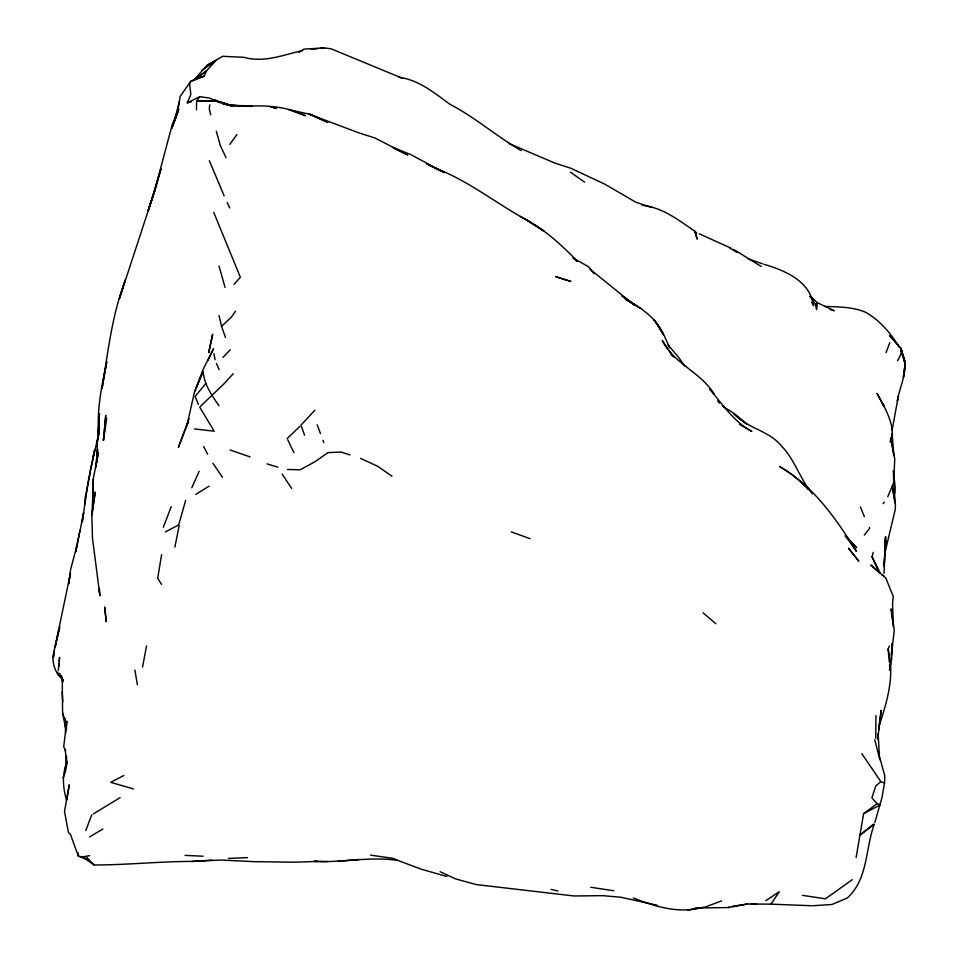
<?xml version="1.0" encoding="UTF-8"?>
<svg xmlns="http://www.w3.org/2000/svg" width="958" height="958" viewBox="0 0 958 958"><rect width="100%" height="100%" fill="white"/><g stroke="black" fill="none" stroke-linecap="round" stroke-linejoin="round"><path stroke-width="1.44" d="M93.058 503.142L93.082 479.695L98.434 452.547L96.674 461.96M93.082 479.695L92.782 507.01L93.237 486.951L91.86 516.111L92.459 538.037L99.907 595.828L99.261 590.056M875.756 738.235L875.947 715.506M884.557 558.442L884.078 566.681L885.587 536.791L884.653 548.419M891.982 437.782L892.066 433.483L893.886 455.661L890.832 438.022L890.114 442.213M97.021 461.804L97.309 442.285L98.351 434.633L97.309 442.285M885.312 548.982L885.587 536.791M84.951 503.872L85.13 497.885L90.411 471.995M892.209 437.974C893.694 421.867 884.402 406.994 877.013 393.343L883.803 406.084L883.3 403.761L883.803 406.084M874.894 822.347L881.935 797.727L884.521 783.105L884.821 775.98L879.42 756.281L878.139 733.672L877.815 739.564M97.081 461.912L97.261 457.756M97.441 453.589L97.62 449.434L95.668 467.348L96.171 464.654M66.365 730.068L66.82 721.146L63.707 746.737L65.647 750.785M99.105 434.812L98.53 430.393L99.392 413.712L97.872 438.213L98.77 426.406L98.698 433.95C96.794 409.557 101.596 385.284 106.961 361.609M884.725 555.7L884.881 552.958L884.054 573.279M891.443 654.278L892.102 643.62L891.635 659.116L889.479 670.241M53.432 657.428L53.995 651.332L58.845 629.921M58.258 670.492L59.6 657.356L59.204 661.271M104.135 434.908L105.751 415.353L103.392 440.381L103.955 436.728M53.468 657.284L53.995 651.332C51.145 661.439 54.69 673.091 62.893 679.665M894.748 493.238L895.119 486.999L893.419 470.713L893.898 479.551L894.724 458.762L890.832 438.022M877.923 737.792L881.168 710.249L878.666 729.685M58.689 666.505L58.953 663.882M219.107 102.302L209.634 98.099L199.767 96.674L196.594 101.153L196.486 109.823M91.92 514.973L95.201 492.125L92.495 510.901M884.677 552.55L886.413 540.851L884.629 551.892M103.392 440.381L106.685 418.395M66.916 799.954L69.204 784.782L64.521 811.462L68.353 832.251L70.461 834.466L78.352 856.129L89.118 860.344M209.814 104.805L209.251 108.446L210.712 114.84M891.371 655.619L894.245 630.184L891.12 608.917L893.431 627.071L892.521 604.27L893.215 596.415L885.827 578.093L870.834 565.028L879.803 573.291M889.515 669.403L890.449 663.607L889.826 667.738L889.551 664.876M161.603 554.646L157.687 578.297L161.591 584.416M856.105 857.578L863.625 813.641L877.109 803.666L880.294 804.888L863.625 813.641M142.562 667.079L146.526 645.943M75.67 551.916L83.633 512.71L82.232 521.99L88.831 477.922L99.201 431.256M174.871 547.066L179.158 525.679M75.67 551.832L79.897 530.78M93.561 454.906L90.208 470.977M892.126 430.094L898.388 395.965L897.359 400.863C899.981 384.876 910.651 367.01 901.107 351.37M105.871 366.962L102.051 388.445C107.955 351.861 112.11 314.667 125.414 279.796L119.295 298.992L155.531 188.331M884.617 554.203L895.287 509.225L895.419 503.812L892.281 486.245L894.137 481.275L893.551 474.318L893.718 485.586M59.851 626.891L55.097 646.89L70.437 573.339L68.677 583.793L70.605 569.543L77.011 545.353M898.353 345.443L889.407 335.551L900.484 347.646L901.694 350.496L900.64 354.903L897.562 360.711M889.814 342.641L886.018 352.628M174.44 121.007L179.218 101.811M878.737 571.95L872.079 556.802L873.217 552.323M66.473 799.93C62.833 787.189 61.731 773.98 67.347 761.466L65.108 772.878L66.318 755.658L66.653 758.604M219.023 405.833C211.862 395.51 204.15 384.469 203.132 371.548L194.642 391.427L186.906 425.52L189.085 418.706M185.648 500.375L178.691 524.936L165.435 531.87M155.938 187.133L161.088 168.584L148.227 210.568L155.567 188.235M154.31 191.935L172.32 124.36L178.463 109.416M879.169 725.661C887.371 700.717 894.928 675.522 888.09 649.177L889.383 645.979M148.227 210.568L153.46 194.546M174.56 121.079L178.667 109.32M178.631 109.392L171.925 128.228L177.733 111.858L180.176 96.375L190.81 81.226L204.114 76.137L206.593 70.748L215.718 60.737L206.341 65.982L194.498 79.466M163.315 527.283L171.207 506.686M195.815 388.625L203.371 368.866L213.49 348.76L208.006 360.364M85.777 830.55L91.848 814.659M188.247 420.909L178.368 447.434L187.972 422.586M63.012 778.016L64.593 774.172M887.755 496.735L892.281 486.245L894.952 502.962L894.137 481.275M194.642 391.427L203.132 371.548M191.804 487.79L199.144 471.288M191.492 101.728L187.277 102.829L190.834 94.459L189.564 83.933L190.81 81.226L204.114 76.137M732.128 906.412L747.408 904.005L770.998 904.148L779.273 891.73L765.885 900.604M236.877 134.575L229.812 144.407M235.512 311.206L231.405 317.062L221.561 326.391L225.513 337.563M883.072 503.657L884.234 502.064M864.284 535.079L869.672 528.349L869.373 527.427M205.79 383.44L195.157 396.528L198.402 404.42M314.835 410.24L300.908 425.208M234.039 284.442L240.35 277.209L213.742 212.377M233.225 373.728L224.088 383.727L199.683 407.09L214.197 431.22L194.414 428.897M222.974 357.382L230.267 349.814M287.113 438.644L299.734 426.478M810.36 296.082L817.354 302.704L816.539 309.709L815.521 304.309L817.354 302.704L834.262 310.763L830.119 309.398M884.521 783.105L880.881 781.62L875.804 785.895L871.888 797.87L877.109 803.666M695.077 908.04L728.499 907.549L729.349 906.855M873.48 824.12L859.901 835.16L874.283 824.263C865.206 848.92 868.295 878.57 847.435 897.909L832.011 904.484L812.683 905.741M194.773 79.706L206.593 70.748L193.109 80.628M696.705 233.022L694.813 231.201L697.161 238.889L694.813 231.201C678.492 220.124 662.445 207.299 642.088 205.323M852.333 879.683L825.425 898.808L802.349 895.323M215.718 60.737L201.743 70.401M299.004 52.462L303.89 49.109L324.271 47.9L331.193 48.822L402.659 78.388M195.767 494.424L209.095 486.125M120.109 797.655L93.477 813.809M89.609 836.933L102.913 829.017M207.096 65.108L222.699 56.294L243.715 57.324M730.116 248.23L736.894 252.349M123.893 775.477L110.685 782.339L133.485 788.913M187.277 102.829L199.767 96.674M707.016 906.34L721.625 900.891M77.873 852.776L78.352 856.129L82.544 856.919L89.669 855.662M302.704 50.523C283.041 54.929 264.36 62.977 243.859 57.348M747.408 904.005L728.499 907.549M633.382 898.029C654.039 906.04 676.959 913.525 699.196 908.064M687.892 910.1L705.95 906.843M311.362 49.421L317.098 48.75M319.972 48.403L324.271 47.9M446.847 876.486L421.233 869.181L393.546 858.859L397.762 860.416C369.944 856.177 342.09 862.942 314.2 861.35L327.432 861.589M358.999 859.506L337.671 861.326M317.481 861.41L294.585 862.212L253.666 861.649L220.807 860.033L192.726 861.422C159.794 861.374 126.959 865.002 94.076 864.966L82.544 856.919M191.792 861.47L212.029 860.128M228.447 858.428L247.451 857.614M216.628 100.626L196.594 101.153L216.412 100.578L231.417 105.919M196.594 101.153L216.412 100.578L212.76 99.62L220.52 102.949M770.998 904.148L811.462 905.729M750.641 904.005L756.64 904.148M287.448 469.468L300.105 469.803L314.583 461.96L327.971 452.619L341.156 452.068L349.898 454.894M232.794 105.775L222.771 103.751L230.459 105.344L251.499 106.41L228.711 105.2L252.026 106.003L247.859 106.146C267.426 105.188 287.58 106.637 305.327 115.714L288.993 109.823L310.883 114.433L327.852 122.456L308.883 114.062L359.106 132.958L375.129 138.036L407.653 154.957L394.361 148.526M824.718 306.392C838.346 306.955 852.548 306.811 865.314 312.14C879.683 320.092 891.239 333.624 899.406 347.598M185.05 855.374L203.084 856.224M370.602 855.159L393.008 858.344M590.739 887.264L613.827 890.784M657.14 905.25L620.928 897.251L602.917 895.658L573.926 895.97L476.198 884.569L455.757 878.941L440.093 871.696M230.459 105.344L232.974 105.823M551.149 889.407L557.951 890.952M398.911 77.299C418.886 79.849 434.333 92.986 450.032 104.35C475.288 117.451 496.687 136.443 521.296 150.645M233.968 105.883L219.945 102.015L231.213 105.907M561.436 278.574L570.86 281.413L555.7 276.587L560.095 278.167M266.971 463.876L277.916 467.181M651.608 207.467L635.884 202.27L604.881 184.211L570.86 168.249L555.017 163.135L508.818 143.437M229.992 449.949L250.122 456.93M747.731 258.612L762.556 263.845M511.285 531.894L530.037 538.671M763.981 264.3C785.033 270.467 810.181 281.053 813.629 305.746L811.701 302.069M392.876 147.376L410.91 154.657L444.344 172.584L428.717 164.92M699.22 233.776L730.583 247.99M360.579 458.379L377.691 466.295L391.954 476.174M426.37 163.77L438.285 169.578L435.148 168.069C468.043 180.547 495.681 203.024 526.313 219.825C545.713 230.363 561.939 245.428 577.267 261.079M881.839 574.716L883.911 575.734M520.326 216.424L529.259 221.478M739.468 424.346L751.814 431.435C733.66 421.652 722.26 404.048 709.627 388.936L713.973 393.738C700.478 372.051 673.522 363.465 662.217 340.413L672.408 355.43M640.782 308.368L625.394 299.267C640.842 307.59 656.446 317.888 663.451 334.773L654.015 319.553L662.816 332.63L669.678 347.634L668.133 345.024L678.707 357.466L684.611 365.944M733.684 249.451L761.263 266.492M722.452 406.12L734.151 413.485L746.605 423.987L733.78 413.676C747.42 428.645 769.322 430.525 781.896 446.44C795.116 460.343 800.134 479.263 812.396 493.849M637.896 306.692L621.934 295.926L628.855 301.016M570.453 172.212L584.631 182.164M631.166 302.716L634.627 305.267L590.128 269.246M703.064 612.809L715.854 623.718M577.051 261.462L572.956 257.87L588.595 266.803L594.104 273.76M86.04 856.739L94.076 864.966M845.243 535.773L856.608 547.748L845.327 535.797L856.524 551.497C836.31 518.925 813.45 486.089 779.572 466.462L791.536 474.258L804.481 485.059L802.145 482.988L808.205 489.574M674.145 357.286L671.115 354.017L672.755 356.448M810.205 296.202L812.947 299.219M717.566 400.887L719.458 403.162M880.881 781.62L861.781 753.599M809.953 296.441L815.521 304.309M212.939 463.289L222.484 477.347M282.155 474.018L291.663 488.412M203.647 446.488L207.67 454.284M872.079 556.802L880.174 572.956M226.028 157.675L220.28 145.448L216.316 131.246M227.214 202.617L229.752 207.886M287.783 439.854L293.902 452.583M59.528 673.294L62.977 680.946M224.136 195.851L209.359 160.728M216.448 363.477L219.119 369.632M902.065 354.388L904.723 360.783L900.484 347.646L905.13 364.184L903.394 377.129L905.13 364.184L901.694 350.496M62.833 679.629L61.24 675.785L62.629 681.521M860.404 506.95L864.356 516.721M322.942 440.381L323.804 442.56M317.218 424.801L320.451 433.603M301.363 426.382L304.56 435.124M225.034 287.376L219.023 265.977M62.893 681.629L62.258 678.587L62.593 713.027L65.731 722.572M62.593 713.027L65.671 728.643M221.561 326.391L219.023 315.541M57.612 672.265L58.462 675.366M874.762 739.756L879.803 759.706M213.885 353.694L215.083 359.729M134.91 670.049L137.353 684.754M98.53 430.393L99.189 434.489M65.036 749.36L66.653 760.484M65.599 722.871L65.168 718.608L65.611 733.193M888.09 649.177L889.287 662.026M62.174 691.664L62.785 701.998M99.44 588.463L99.512 592.415M212.628 334.378L208.772 352.472L212.628 334.378M94.746 449.601L92.698 459.193L94.746 449.601M274.132 107.715L270.396 106.625L276.551 108.517L274.132 107.715M541.21 229.273L526.313 219.825L543.964 231.058L541.21 229.273M858.679 561.053L848.56 548.299L858.679 561.053M106.242 621.574L104.697 607.252L106.242 621.574"/></g></svg>
